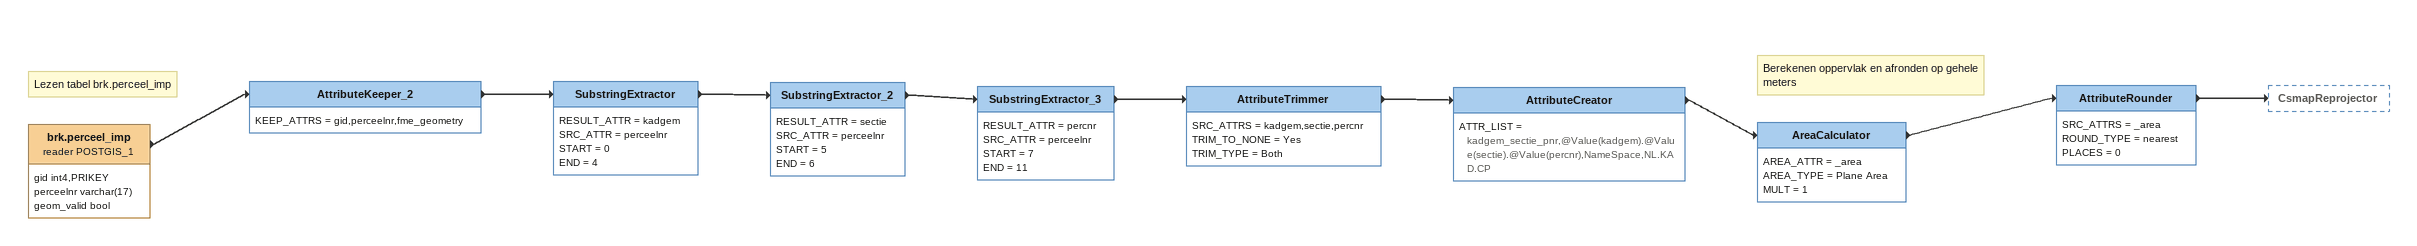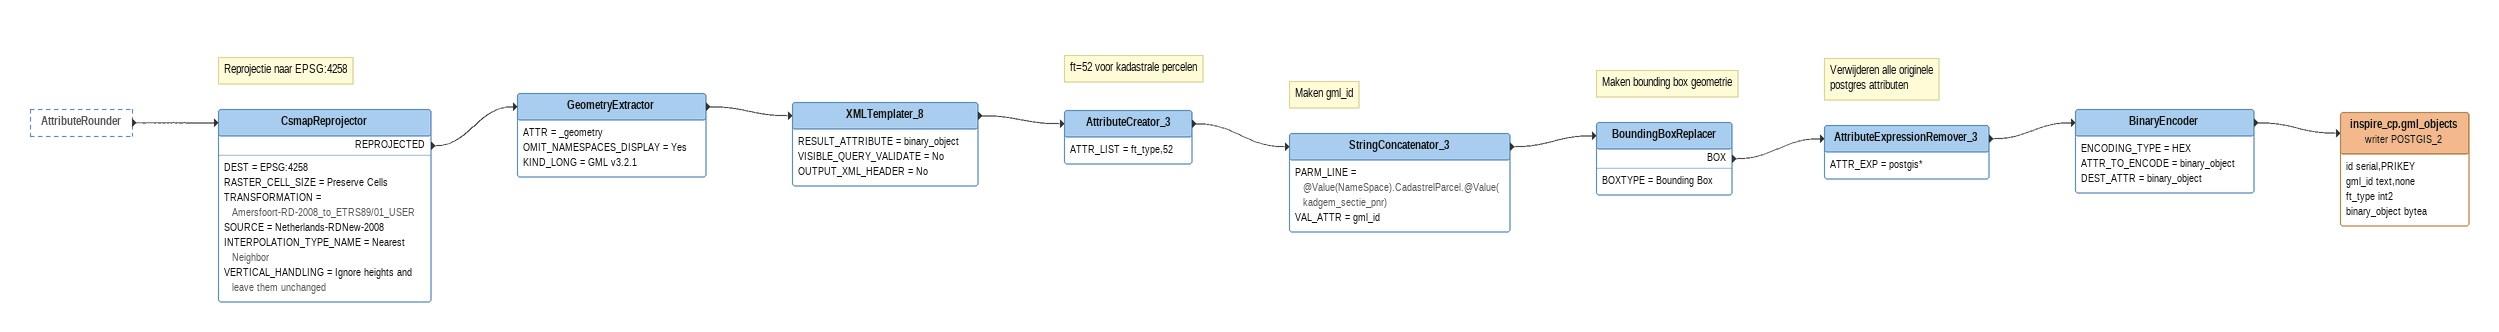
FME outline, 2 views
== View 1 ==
Note: Lezen tabel brk.perceel_imp
brk.perceel_imp (reader POSTGIS_1)
    attributes: gid int4,PRIKEY, perceelnr varchar(17), geom_valid bool
    -> AttributeKeeper_2
AttributeKeeper_2
    KEEP_ATTRS = gid,perceelnr,fme_geometry
    -> SubstringExtractor
SubstringExtractor
    RESULT_ATTR = kadgem
    SRC_ATTR = perceelnr
    START = 0
    END = 4
    -> SubstringExtractor_2
SubstringExtractor_2
    RESULT_ATTR = sectie
    SRC_ATTR = perceelnr
    START = 5
    END = 6
    -> SubstringExtractor_3
SubstringExtractor_3
    RESULT_ATTR = percnr
    SRC_ATTR = perceelnr
    START = 7
    END = 11
    -> AttributeTrimmer
AttributeTrimmer
    SRC_ATTRS = kadgem,sectie,percnr
    TRIM_TO_NONE = Yes
    TRIM_TYPE = Both
    -> AttributeCreator
AttributeCreator
    ATTR_LIST = kadgem_sectie_pnr,@Value(kadgem).@Value(sectie).@Value(percnr),NameSpace,NL.KAD.CP
    -> AreaCalculator
Note: Berekenen oppervlak en afronden op gehele meters
AreaCalculator
    AREA_ATTR = _area
    AREA_TYPE = Plane Area
    MULT = 1
    -> AttributeRounder
AttributeRounder
    SRC_ATTRS = _area
    ROUND_TYPE = nearest
    PLACES = 0
    -> CsmapReprojector

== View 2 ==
AttributeRounder [outside]
    -> CsmapReprojector
Note: Reprojectie naar EPSG:4258
CsmapReprojector
    DEST = EPSG:4258
    RASTER_CELL_SIZE = Preserve Cells
    TRANSFORMATION = Amersfoort-RD-2008_to_ETRS89/01_USER
    SOURCE = Netherlands-RDNew-2008
    INTERPOLATION_TYPE_NAME = Nearest Neighbor
    VERTICAL_HANDLING = Ignore heights and leave them unchanged
    REPROJECTED -> GeometryExtractor
GeometryExtractor
    ATTR = _geometry
    OMIT_NAMESPACES_DISPLAY = Yes
    KIND_LONG = GML v3.2.1
    -> XMLTemplater_8
XMLTemplater_8
    RESULT_ATTRIBUTE = binary_object
    VISIBLE_QUERY_VALIDATE = No
    OUTPUT_XML_HEADER = No
    -> AttributeCreator_3
Note: ft=52 voor kadastrale percelen
AttributeCreator_3
    ATTR_LIST = ft_type,52
    -> StringConcatenator_3
Note: Maken gml_id
StringConcatenator_3
    PARM_LINE = @Value(NameSpace).CadastrelParcel.@Value(kadgem_sectie_pnr)
    VAL_ATTR = gml_id
    -> BoundingBoxReplacer
Note: Maken bounding box geometrie
BoundingBoxReplacer
    BOXTYPE = Bounding Box
    BOX -> AttributeExpressionRemover_3
Note: Verwijderen alle originele / postgres attributen
AttributeExpressionRemover_3
    ATTR_EXP = postgis*
    -> BinaryEncoder
BinaryEncoder
    ENCODING_TYPE = HEX
    ATTR_TO_ENCODE = binary_object
    DEST_ATTR = binary_object
    -> inspire_cp.gml_objects (writer POSTGIS_2)
inspire_cp.gml_objects (writer POSTGIS_2)
    attributes: id serial,PRIKEY, gml_id text,none, ft_type int2, binary_object bytea
